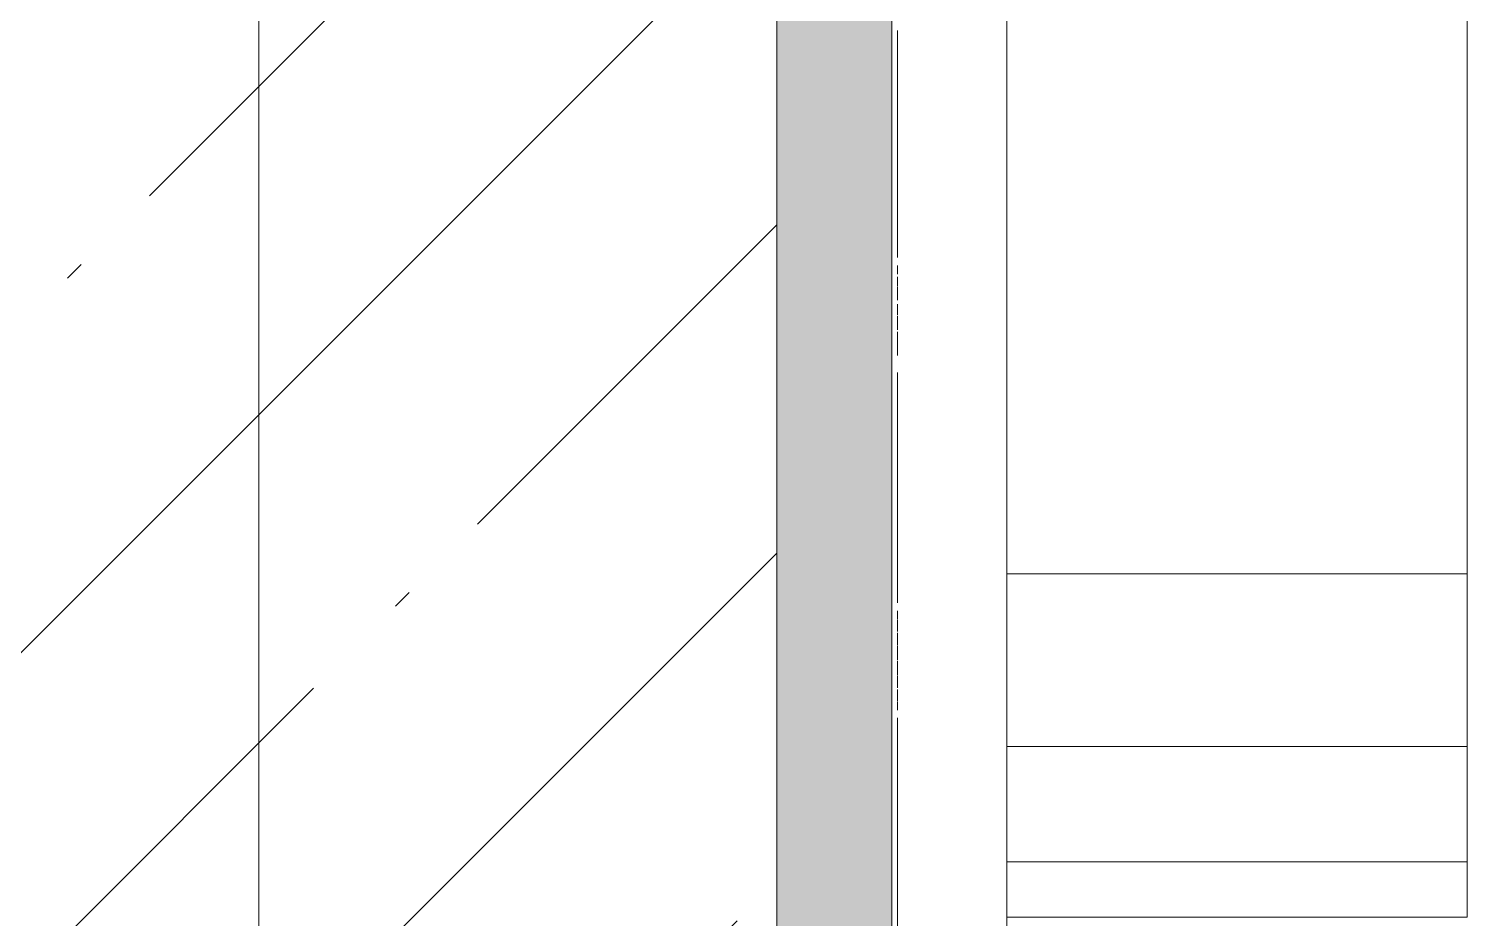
# Model space of a CAD drawing. Header units: millimetres. Extents: x 1322 to 199238, y -8553 to 29000.
# Drawn here: x 25138.7 to 25388.7, y 19989.7 to 20144.2 of the extents above; entities that cross this region are included whole.
import ezdxf

# ---------------------------------------------------------------- set-up
doc = ezdxf.new("R2010")
doc.units = ezdxf.units.MM
for name, color, linetype, lineweight in [('A-WALL', 7, 'Continuous', 9), ('I-WALL', 7, 'Continuous', 9), ('Оси', 7, 'Continuous', 9)]:
    doc.layers.add(name, color=color, linetype=linetype, lineweight=lineweight)
for name, color, linetype, lineweight, true_color in [('A-WALL-1', 7, 'Continuous', 9, 0x3c3c3c), ('A-WALL-FNSH-1', 7, 'Continuous', 9, 0x3c3c3c), ('I-FURN-1', 7, 'Continuous', 9, 0xf0f0f0)]:
    doc.layers.add(name, color=color, linetype=linetype, lineweight=lineweight, true_color=true_color)

# ---------------------------------------------------------------- blocks, each defined once
blk = doc.blocks.new('Бизиборд лего - бизиборд 1_21б-32328682-План размещения напольных электротехнических лючков и розеток 1 этажа в осях 23_1-33')
at = {"layer": 'I-FURN-1'}
for p, q in [((-765, 100), (-915, 100)), ((-915, 100), (-765, 100)), ((-765, 100), (-795, 100)), ((-795, 100), (-795, 20)), ((-795, 20), (-795, 100)), ((-795, 100), (-765, 100)), ((-745, 100), (-765, 100)), ((-765, 100), (-745, 100)), ((-765, 20), (-765, 100)), ((-765, 100), (-765, 20)), ((-735.37, 100), (-745, 100)), ((-745, 100), (-735.37, 100)), ((-735.37, 100), (-745, 100)), ((-745, 100), (-745, 20)), ((-745, 20), (-745, 100)), ((-745, 100), (-735.37, 100)), ((-735.37, 100), (-735.37, 20)), ((-735.37, 20), (-735.37, 100)), ((-500, 20), (-1000, 20)), ((-889.43, 20), (-850, 20)), ((-889.43, 20), (-850, 20)), ((-850, 20), (-889.43, 20)), ((-850, 20), (-845, 20)), ((-830.34, 20), (-850, 20)), ((-850, 20), (-840, 20)), ((-848.66, 20), (-850, 20)), ((-850, 20), (-830, 20)), ((-830, 20), (-850, 20)), ((-850, 20), (-830, 20)), ((-830, 20), (-850, 20)), ((-850, 20), (-830, 20)), ((-830, 20), (-850, 20)), ((-850, 20), (-832.93, 20)), ((-830, 20), (-850, 20)), ((-850, 20), (-830, 20)), ((-842.59, 20), (-850, 20)), ((-850, 20), (-830, 20)), ((-830, 20), (-850, 20)), ((-850, 20), (-849.66, 20)), ((-830, 20), (-850, 20)), ((-850, 20), (-831.34, 20)), ((-830, 20), (-850, 20)), ((-850, 20), (-848.66, 20)), ((-847.07, 20), (-850, 20)), ((-850, 20), (-830, 20)), ((-847.07, 20), (-850, 20)), ((-850, 20), (-842.59, 20)), ((-830, 20), (-850, 20)), ((-850, 20), (-830, 20)), ((-830, 20), (-850, 20)), ((-850, 20), (-830, 20)), ((-830, 20), (-850, 20)), ((-850, 20), (-830, 20)), ((-830, 20), (-850, 20)), ((-850, 20), (-830, 20)), ((-848.66, 20), (-850, 20)), ((-850, 20), (-830, 20)), ((-849.66, 20), (-850, 20)), ((-850, 20), (-830, 20)), ((-830, 20), (-850, 20)), ((-850, 20), (-842.59, 20)), ((-847.07, 20), (-850, 20)), ((-850, 20), (-830, 20)), ((-830, 20), (-850, 20)), ((-850, 20), (-830, 20)), ((-830, 20), (-850, 20)), ((-850, 20), (-849.66, 20)), ((-830, 20), (-850, 20)), ((-850, 20), (-830, 20)), ((-830, 20), (-850, 20)), ((-850, 20), (-837.41, 20)), ((-840, 20), (-850, 20)), ((-850, 20), (-830, 20)), ((-847.07, 20), (-850, 20)), ((-850, 20), (-830, 20)), ((-830, 20), (-850, 20)), ((-849.66, 20), (-848.66, 20)), ((-848.66, 20), (-849.66, 20)), ((-849.66, 20), (-848.66, 20)), ((-848.66, 20), (-847.07, 20)), ((-840, 20), (-848.66, 20)), ((-848.66, 20), (-847.07, 20)), ((-848.66, 20), (-845, 20)), ((-830, 20), (-848.66, 20)), ((-847.07, 20), (-848.66, 20)), ((-848.66, 20), (-847.07, 20)), ((-848.66, 20), (-847.07, 20)), ((-847.07, 20), (-848.66, 20)), ((-847.07, 20), (-845, 20)), ((-845, 20), (-847.07, 20)), ((-832.93, 20), (-847.07, 20)), ((-845, 20), (-847.07, 20)), ((-845, 20), (-847.07, 20)), ((-847.07, 20), (-830, 20)), ((-830.34, 20), (-847.07, 20)), ((-846.61, 20), (-842.59, 20)), ((-846.61, 20), (-842.59, 20)), ((-842.59, 20), (-846.61, 20)), ((-845, 20), (-842.59, 20)), ((-845, 20), (-842.59, 20)), ((-845, 20), (-831.34, 20)), ((-842.59, 20), (-845, 20)), ((-830, 20), (-845, 20)), ((-842.59, 20), (-845, 20)), ((-842.59, 20), (-840, 20)), ((-830, 20), (-842.59, 20)), ((-842.59, 20), (-840, 20)), ((-837.41, 20), (-842.59, 20)), ((-842.59, 20), (-830, 20)), ((-842.59, 20), (-835, 20)), ((-831.34, 20), (-842.59, 20)), ((-841.85, 20), (-837.41, 20)), ((-841.85, 20), (-837.41, 20)), ((-837.41, 20), (-841.85, 20)), ((-840, 20), (-837.41, 20)), ((-840, 20), (-830, 20)), ((-830, 20), (-840, 20)), ((-840, 20), (-837.41, 20)), ((-830.34, 20), (-840, 20)), ((-837.41, 20), (-835, 20)), ((-837.41, 20), (-835, 20)), ((-832.93, 20), (-837.41, 20)), ((-837.41, 20), (-835, 20)), ((-837.09, 20), (-832.93, 20)), ((-837.09, 20), (-832.93, 20)), ((-832.93, 20), (-837.09, 20)), ((-835, 20), (-832.93, 20)), ((-835, 20), (-830.34, 20)), ((-835, 20), (-830, 20)), ((-835, 20), (-830, 20)), ((-832.93, 20), (-831.34, 20)), ((-832.93, 20), (-830, 20)), ((-830, 20), (-832.93, 20)), ((-830, 20), (-832.93, 20)), ((-831.34, 20), (-830.34, 20)), ((-831.34, 20), (-830, 20)), ((-831.34, 20), (-830, 20)), ((-830, 20), (-831.34, 20)), ((-830.34, 20), (-830, 20)), ((-830, 20), (-830.34, 20)), ((-830.34, 20), (-830, 20)), ((-830, 20), (-830.34, 20)), ((-830, 20), (-830.34, 20)), ((-830, 20), (-795, 20)), ((-830, 20), (-790, 20)), ((-790, 20), (-830, 20)), ((-795, 20), (-790, 20)), ((-790, 20), (-795, 20)), ((-794.27, 20), (-790, 20)), ((-790, 20), (-770.34, 20)), ((-771.34, 20), (-790, 20)), ((-790, 20), (-770, 20)), ((-788.66, 20), (-790, 20)), ((-790, 20), (-770, 20)), ((-770, 20), (-790, 20)), ((-790, 20), (-770, 20)), ((-787.07, 20), (-790, 20)), ((-790, 20), (-782.59, 20)), ((-770, 20), (-790, 20)), ((-790, 20), (-770, 20)), ((-787.07, 20), (-790, 20)), ((-790, 20), (-770.34, 20)), ((-785, 20), (-790, 20)), ((-790, 20), (-780, 20)), ((-785, 20), (-790, 20)), ((-790, 20), (-789.66, 20)), ((-788.66, 20), (-790, 20)), ((-790, 20), (-785, 20)), ((-770, 20), (-790, 20)), ((-790, 20), (-789.66, 20)), ((-789.66, 20), (-790, 20)), ((-790, 20), (-777.41, 20)), ((-789.66, 20), (-790, 20)), ((-790, 20), (-780, 20)), ((-775, 20), (-790, 20)), ((-790, 20), (-770, 20)), ((-770, 20), (-790, 20)), ((-790, 20), (-770, 20)), ((-770, 20), (-790, 20)), ((-790, 20), (-788.66, 20)), ((-788.66, 20), (-790, 20)), ((-790, 20), (-770, 20)), ((-780, 20), (-790, 20)), ((-790, 20), (-770, 20)), ((-782.59, 20), (-790, 20)), ((-790, 20), (-770, 20)), ((-770, 20), (-790, 20)), ((-790, 20), (-770, 20)), ((-770, 20), (-790, 20)), ((-790, 20), (-785, 20)), ((-780, 20), (-790, 20)), ((-790, 20), (-770, 20)), ((-770, 20), (-790, 20)), ((-790, 20), (-770, 20)), ((-770, 20), (-790, 20)), ((-790, 20), (-770, 20)), ((-770, 20), (-790, 20)), ((-790, 20), (-770, 20)), ((-785, 20), (-790, 20)), ((-790, 20), (-771.34, 20)), ((-770, 20), (-790, 20)), ((-790, 20), (-770, 20)), ((-770, 20), (-790, 20)), ((-789.66, 20), (-788.66, 20)), ((-789.66, 20), (-785, 20)), ((-770, 20), (-789.66, 20)), ((-770, 20), (-789.66, 20)), ((-788.66, 20), (-785, 20)), ((-780, 20), (-788.66, 20)), ((-788.66, 20), (-787.07, 20)), ((-787.07, 20), (-788.66, 20)), ((-788.66, 20), (-782.59, 20)), ((-770, 20), (-788.66, 20)), ((-788.66, 20), (-785, 20)), ((-785, 20), (-788.66, 20)), ((-788.66, 20), (-785, 20)), ((-785, 20), (-788.66, 20)), ((-785, 20), (-787.07, 20)), ((-770, 20), (-787.07, 20)), ((-787.07, 20), (-785, 20)), ((-785, 20), (-787.07, 20)), ((-777.41, 20), (-785, 20)), ((-770, 20), (-785, 20)), ((-775, 20), (-785, 20)), ((-785, 20), (-782.59, 20)), ((-782.59, 20), (-785, 20)), ((-785, 20), (-775, 20)), ((-785, 20), (-771.34, 20)), ((-785, 20), (-782.59, 20)), ((-777.41, 20), (-785, 20)), ((-784.76, 20), (-775.24, 20)), ((-784.76, 20), (-775.24, 20)), ((-775.24, 20), (-784.76, 20)), ((-784.76, 20), (-775.24, 20)), ((-775.24, 20), (-784.76, 20)), ((-782.59, 20), (-770, 20)), ((-782.59, 20), (-780, 20)), ((-775, 20), (-782.59, 20)), ((-782.59, 20), (-770, 20)), ((-770, 20), (-782.59, 20)), ((-782.59, 20), (-772.93, 20)), ((-770, 20), (-780, 20)), ((-780, 20), (-772.93, 20)), ((-780, 20), (-777.41, 20)), ((-780, 20), (-775, 20)), ((-770, 20), (-780, 20)), ((-770.34, 20), (-780, 20)), ((-775, 20), (-777.41, 20)), ((-777.41, 20), (-775, 20)), ((-777.41, 20), (-770, 20)), ((-775, 20), (-777.41, 20)), ((-775, 20), (-771.34, 20)), ((-772.93, 20), (-775, 20)), ((-770, 20), (-775, 20)), ((-775, 20), (-772.93, 20)), ((-772.93, 20), (-775, 20)), ((-775, 20), (-770, 20)), ((-775, 20), (-770, 20)), ((-772.93, 20), (-775, 20)), ((-770, 20), (-775, 20)), ((-775, 20), (-771.34, 20)), ((-771.34, 20), (-775, 20)), ((-775, 20), (-771.34, 20)), ((-771.34, 20), (-775, 20)), ((-770, 20), (-772.93, 20)), ((-772.93, 20), (-771.34, 20)), ((-772.93, 20), (-771.34, 20)), ((-771.34, 20), (-772.93, 20)), ((-770, 20), (-772.93, 20)), ((-772.93, 20), (-770, 20)), ((-770, 20), (-771.34, 20)), ((-771.34, 20), (-770, 20)), ((-771.34, 20), (-770.34, 20)), ((-770.34, 20), (-771.34, 20)), ((-771.34, 20), (-770, 20)), ((-771.34, 20), (-770, 20)), ((-770.34, 20), (-770, 20)), ((-770.34, 20), (-770, 20)), ((-770.34, 20), (-770, 20)), ((-770, 20), (-770.34, 20)), ((-770, 20), (-770.34, 20)), ((-770, 20), (-765.73, 20)), ((-770, 20), (-765.73, 20)), ((-765.73, 20), (-770, 20)), ((-770, 20), (-765, 20)), ((-765, 20), (-770, 20)), ((-765, 20), (-745, 20)), ((-765, 20), (-745, 20)), ((-745, 20), (-765, 20)), ((-745, 20), (-735.37, 20)), ((-745, 20), (-735.37, 20)), ((-735.37, 20), (-745, 20)), ((-745, 20), (-735.37, 20)), ((-735.37, 20), (-745, 20)), ((-1000, 0), (-500, 0)), ((-850, 0), (-889.43, 0)), ((-831.34, 0), (-850, 0)), ((-850, 0), (-845, 0)), ((-830, 0), (-850, 0)), ((-850, 0), (-830, 0)), ((-830, 0), (-850, 0)), ((-850, 0), (-830, 0)), ((-830, 0), (-850, 0)), ((-850, 0), (-830, 0)), ((-830, 0), (-850, 0)), ((-850, 0), (-830, 0)), ((-830, 0), (-850, 0)), ((-850, 0), (-830, 0)), ((-830, 0), (-850, 0)), ((-850, 0), (-830, 0)), ((-847.07, 0), (-850, 0)), ((-850, 0), (-849.66, 0)), ((-830, 0), (-850, 0)), ((-850, 0), (-830, 0)), ((-830, 0), (-850, 0)), ((-850, 0), (-830, 0)), ((-849.66, 0), (-850, 0)), ((-850, 0), (-830, 0)), ((-830, 0), (-850, 0)), ((-850, 0), (-830, 0)), ((-830, 0), (-850, 0)), ((-850, 0), (-830, 0)), ((-830, 0), (-850, 0)), ((-850, 0), (-837.41, 0)), ((-830, 0), (-850, 0)), ((-850, 0), (-830, 0)), ((-830, 0), (-850, 0)), ((-850, 0), (-842.59, 0)), ((-849.66, 0), (-848.66, 0)), ((-830, 0), (-849.66, 0)), ((-847.07, 0), (-848.66, 0)), ((-848.66, 0), (-842.59, 0)), ((-845, 0), (-847.07, 0)), ((-842.59, 0), (-846.61, 0)), ((-845, 0), (-830, 0)), ((-842.59, 0), (-845, 0)), ((-837.41, 0), (-842.59, 0)), ((-842.59, 0), (-840, 0)), ((-842.59, 0), (-830, 0)), ((-837.41, 0), (-841.85, 0)), ((-840, 0), (-837.41, 0)), ((-835, 0), (-837.41, 0)), ((-837.41, 0), (-835, 0)), ((-837.41, 0), (-835, 0)), ((-832.93, 0), (-837.09, 0)), ((-831.34, 0), (-835, 0)), ((-835, 0), (-832.93, 0)), ((-835, 0), (-832.93, 0)), ((-832.93, 0), (-830.34, 0)), ((-832.93, 0), (-830, 0)), ((-830, 0), (-831.34, 0)), ((-830, 0), (-831.34, 0)), ((-830.34, 0), (-830, 0)), ((-790, 0), (-830, 0)), ((-782.59, 0), (-790, 0)), ((-790, 0), (-770, 0)), ((-770, 0), (-790, 0)), ((-790, 0), (-770, 0)), ((-770, 0), (-790, 0)), ((-790, 0), (-770, 0)), ((-770, 0), (-790, 0)), ((-790, 0), (-770, 0)), ((-770, 0), (-790, 0)), ((-790, 0), (-770, 0)), ((-770, 0), (-790, 0)), ((-790, 0), (-770, 0)), ((-789.66, 0), (-790, 0)), ((-790, 0), (-789.66, 0)), ((-789.66, 0), (-790, 0)), ((-790, 0), (-788.66, 0)), ((-770, 0), (-790, 0)), ((-790, 0), (-770, 0)), ((-772.93, 0), (-790, 0)), ((-790, 0), (-772.93, 0)), ((-770, 0), (-790, 0)), ((-790, 0), (-770, 0)), ((-789.66, 0), (-790, 0)), ((-790, 0), (-788.66, 0)), ((-770, 0), (-790, 0)), ((-790, 0), (-770, 0)), ((-788.66, 0), (-790, 0)), ((-790, 0), (-789.66, 0)), ((-770, 0), (-790, 0)), ((-790, 0), (-770, 0)), ((-770, 0), (-790, 0)), ((-790, 0), (-770, 0)), ((-770, 0), (-789.66, 0)), ((-789.66, 0), (-788.66, 0)), ((-785, 0), (-789.66, 0)), ((-788.66, 0), (-789.66, 0)), ((-789.66, 0), (-787.07, 0)), ((-785, 0), (-788.66, 0)), ((-788.66, 0), (-787.07, 0)), ((-788.66, 0), (-775, 0)), ((-771.34, 0), (-788.66, 0)), ((-788.66, 0), (-770, 0)), ((-785, 0), (-788.66, 0)), ((-787.07, 0), (-785, 0)), ((-787.07, 0), (-782.59, 0)), ((-785, 0), (-782.59, 0)), ((-782.59, 0), (-785, 0)), ((-780, 0), (-785, 0)), ((-775.24, 0), (-784.76, 0)), ((-770, 0), (-782.59, 0)), ((-782.59, 0), (-780, 0)), ((-780, 0), (-782.59, 0)), ((-782.59, 0), (-770.34, 0)), ((-780, 0), (-770, 0)), ((-777.41, 0), (-780, 0)), ((-777.41, 0), (-780, 0)), ((-772.93, 0), (-777.41, 0)), ((-775, 0), (-777.41, 0)), ((-771.34, 0), (-775, 0)), ((-775, 0), (-772.93, 0)), ((-770.34, 0), (-775, 0)), ((-771.34, 0), (-772.93, 0)), ((-772.93, 0), (-771.34, 0)), ((-770, 0), (-772.93, 0)), ((-772.93, 0), (-770, 0)), ((-770.34, 0), (-771.34, 0)), ((-771.34, 0), (-770.34, 0)), ((-770.34, 0), (-771.34, 0)), ((-770, 0), (-770.34, 0)), ((-770.34, 0), (-770, 0)), ((-770, 0), (-770.34, 0)), ((-770, 0), (-770.34, 0)), ((-770.34, 0), (-770, 0)), ((-730, 0), (-770, 0))]:
    blk.add_line(p, q, dxfattribs=at)

msp = doc.modelspace()

# ---------------------------------------------------------------- hatches: boundary and pattern name
at = {"layer": 'I-WALL'}
h = msp.add_hatch(dxfattribs=at)
h.set_pattern_fill('FP_2', color=256, style=0, pattern_type=2)
h.set_pattern_definition([(45, (-75531.33, 0), (-57.024626, 57.024626), []), (45, (-75474.3, 0), (-57.024626, 57.024626), [100.806, -20.161, 3.353, -16.808])])
h.paths.add_polyline_path([(25141.41, 17750), (25268.67, 17750), (25268.67, 21400), (25048.67, 21400), (25048.67, 17750)])
h = msp.add_hatch(dxfattribs=at)
h.set_pattern_fill('FP_31', color=256, style=0, pattern_type=2)
h.set_pattern_definition([(0, (-75531.326, 0), (121.92, 30.48), [10.058, -81.382, 10.058, -81.382, -487.68]), (0, (-75531.326, 0), (121.92, 30.48), [-182.88, 10.058, -172.822, 10.058, -81.382, -213.36]), (0, (-75531.326, 0), (121.92, 30.48), [-457.2, 10.058, -50.902, 10.058, -142.342]), (120, (-75485.606, 15.24), (-87.356454, 90.345817), [10.058, -81.382, 10.058, -81.382, -487.68]), (120, (-75485.606, 15.24), (-87.356454, 90.345817), [-182.88, 10.058, -172.822, 10.058, -81.382, -213.36]), (120, (-75485.606, 15.24), (-87.356454, 90.345817), [-457.2, 10.058, -50.902, 10.058, -142.342]), (240, (-75470.366, 76.2), (-34.563546, -120.825817), [10.058, -81.382, 10.058, -81.382, -487.68]), (240, (-75470.366, 76.2), (-34.563546, -120.825817), [-182.88, 10.058, -172.822, 10.058, -81.382, -213.36]), (240, (-75470.366, 76.2), (-34.563546, -120.825817), [-457.2, 10.058, -50.902, 10.058, -142.342])])
h.paths.add_polyline_path([(25288.67, 17750), (25288.67, 20791.5), (25268.67, 20791.5), (25268.67, 17750)])

# ---------------------------------------------------------------- linework, layer by layer
at = {"layer": 'A-WALL'}
for p, q in [((25288.67, 20104.5), (25288.67, 20143.93)), ((25288.67, 20101.57), (25288.67, 20103.16)), ((25288.67, 20097.09), (25288.67, 20101.11)), ((25288.67, 20091.91), (25288.67, 20096.35)), ((25288.67, 20087.43), (25288.67, 20091.59)), ((25288.67, 20044.5), (25288.67, 20084.5)), ((25288.67, 20039.5), (25288.67, 20043.16)), ((25288.67, 20029.74), (25288.67, 20039.26)), ((25288.67, 20025.84), (25288.67, 20029.5)), ((25288.67, 19984.5), (25288.67, 20024.5))]:
    msp.add_line(p, q, dxfattribs=at)
at = {"layer": 'A-WALL-1'}
msp.add_line((25268.67, 17530), (25268.67, 21400), dxfattribs=at)
at = {"layer": 'A-WALL-FNSH-1'}
for p, q in [((25289.67, 20104.48), (25289.67, 20143.93)), ((25289.67, 20101.57), (25289.67, 20103.08)), ((25289.67, 20099.5), (25289.67, 20101.11)), ((25289.67, 20097.09), (25289.67, 20099.38)), ((25289.67, 20094.5), (25289.67, 20096.35)), ((25289.67, 20091.91), (25289.67, 20094.37)), ((25289.67, 20089.5), (25289.67, 20091.59)), ((25289.67, 20087.43), (25289.67, 20089.4)), ((25289.67, 20044.48), (25289.67, 20084.5)), ((25289.67, 20041.57), (25289.67, 20043.08)), ((25289.67, 20039.5), (25289.67, 20041.47)), ((25289.67, 20037.09), (25289.67, 20039.26)), ((25289.67, 20034.5), (25289.67, 20036.96)), ((25289.67, 20031.91), (25289.67, 20034.37)), ((25289.67, 20029.74), (25289.67, 20031.79)), ((25289.67, 20027.43), (25289.67, 20029.4)), ((25289.67, 20025.84), (25289.67, 20027.35)), ((25289.67, 19984.48), (25289.67, 20024.5))]:
    msp.add_line(p, q, dxfattribs=at)
at = {"layer": 'Оси'}
msp.add_line((25178.67, 19528.29), (25178.67, 22028.29), dxfattribs=at)

# ---------------------------------------------------------------- block references
at = {"layer": 'I-FURN-1', "rotation": 270.0000000000001}
msp.add_blockref('Бизиборд лего - бизиборд 1_21б-32328682-План размещения напольных электротехнических лючков и розеток 1 этажа в осях 23_1-33', (25288.67, 19254.5), dxfattribs=at)

doc.saveas('drawing.dxf')
